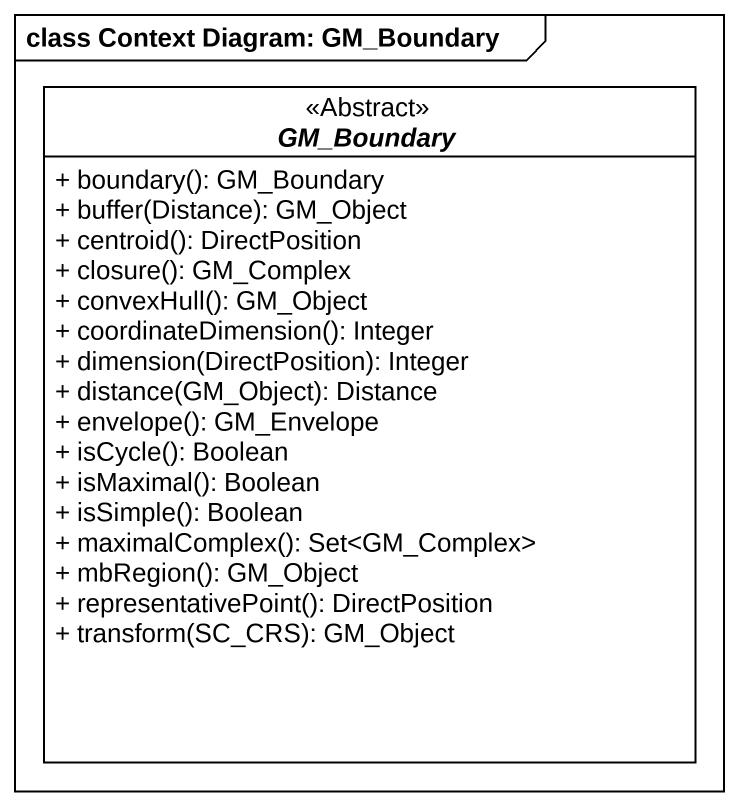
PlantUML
@startuml
mainframe class Context Diagram: GM_Boundary
hide circle
hide empty members
skinparam classAttributeIconSize 0
abstract class GM_Boundary <<Abstract>> {
  + boundary(): GM_Boundary
  + buffer(Distance): GM_Object
  + centroid(): DirectPosition
  + closure(): GM_Complex
  + convexHull(): GM_Object
  + coordinateDimension(): Integer
  + dimension(DirectPosition): Integer
  + distance(GM_Object): Distance
  + envelope(): GM_Envelope
  + isCycle(): Boolean
  + isMaximal(): Boolean
  + isSimple(): Boolean
  + maximalComplex(): Set<GM_Complex>
  + mbRegion(): GM_Object
  + representativePoint(): DirectPosition
  + transform(SC_CRS): GM_Object
}
@enduml
